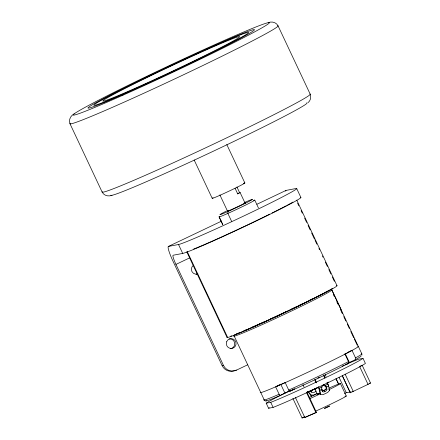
<?xml version="1.0" encoding="UTF-8"?>
<svg xmlns="http://www.w3.org/2000/svg" width="440" height="440" viewBox="0 0 440 440"><rect width="100%" height="100%" fill="white"/><g stroke="black" fill="none" stroke-linecap="round" stroke-linejoin="round"><path stroke-width="0.66" d="M227.926 211.508L227.871 213.406L231.572 221.271M325.155 385.66C323.95 384.307 321.789 385.242 322.047 387.068M361.895 355.168L361.993 354.536M320.15 393.184L317.372 394.372L318.89 393.536M327.052 382.272L327.921 384.12A2.464 0.33 64.5 0 1 328.658 386.084L329.522 390.39L327.685 392.464L322.982 394.702L320.705 394.592C319.149 392.387 319.803 389.389 318.302 387.129M308.039 102.63C310.541 100.683 311.305 97.158 310.233 94.226L278.08 25.9C276.32 22.292 271.766 21.159 268.224 22.666M295.312 397.298L304.81 417.483L315.959 412.687L316.409 412.297L306.916 392.117M74.14 113.889C70.576 115.66 68.469 119.906 69.977 123.717L102.13 192.044C103.889 195.652 108.444 196.785 111.986 195.278M235.081 188.293L237.71 193.881L239.575 192.594L236.94 187.006M292.875 398.431L302.088 418L303.837 417.049M279.516 384.786L275.638 386.837L279.136 394.262A1.65 1.001 66.3 0 0 280.72 395.274L290.889 390.445M348.161 363L355.02 359.887A52.563 1.837 -25.2 0 0 361.026 356.004M324.929 408.133C322.157 409.761 332.37 404.927 328.977 406.225M325.418 407.886L325.793 407.704M319.275 393.349L319.682 393.151M326.189 407.512L326.81 407.215M234.344 370.722A9.856 9.763 79.3 0 1 222.139 365.668L173.217 261.69A16.429 2.2 64.5 0 1 168.46 246.417L221.672 221.067M256.944 204.264L286.027 190.416L296.087 188.507A65.703 2.294 -25.2 0 1 246.235 214.819A65.703 2.294 -25.2 0 1 178.519 244.508L168.46 246.417M247.599 364.837L236.495 370.123A9.856 9.763 79.3 0 1 223.482 365.415L175.951 264.407L189.569 257.923M317.873 378.004L319.632 377.163M360.377 366.069L361.554 365.508M320.705 394.592L319.841 390.28A2.464 0.33 64.5 0 0 319.105 388.322L322.058 386.914M324.968 385.528L327.921 384.12M322.014 389.087A2.464 0.33 64.5 0 1 322.047 389.23L319.841 390.28L319.127 389.015M321.772 390.17L322.487 391.435A2.464 1.144 -29.5 0 0 324.929 391.556A2.464 1.144 -29.5 0 0 326.898 389.334L326.458 387.134L328.658 386.084L327.695 384.164M316.784 393.63L313.847 395.032L311.025 395.021L308.402 391.606M344.471 393.542L346.902 392.381M362.142 365.228L370.53 383.053L367.587 384.45L368.033 384.368L359.645 366.542M342.21 375.573L350.312 392.783L368.033 384.368M302.088 418L304.497 416.851M304.81 417.483L316.409 412.297M246.142 329.764L245.795 329.929M327.239 407.011L327.657 406.819M328.064 406.632L328.636 406.373M245.124 330.236L244.816 330.374M348.552 351.973L352.033 350.444L355.526 357.874A1.65 1.315 62.2 0 1 355.02 359.882M342.287 366.102L343.992 365.354M345.125 364.854L347.969 363.605A1.65 1.315 62.2 0 0 348.48 361.592L344.982 354.167M292.089 389.917L294.481 388.872L290.301 391.077A52.563 1.837 -25.2 0 0 347.969 363.605M300.278 197.423A65.703 2.294 -25.2 0 1 250.431 223.729A65.703 2.294 -25.2 0 1 182.715 253.424L173.102 255.244A9.856 1.32 64.5 0 0 175.951 264.407M222.139 365.668L223.482 365.415M235.153 370.381L236.495 370.123M289.157 390.962A54.208 1.892 -25.2 0 0 266.195 403.2L268.571 408.249L273.108 407.391A54.208 1.892 -25.2 0 0 324.352 384.445A54.208 1.892 -25.2 0 0 365.393 363.429L363.017 358.38L358.485 359.238A54.208 1.892 -25.2 0 0 345.378 364.705M369.276 383.29L370.53 383.053M266.195 403.2L270.727 402.341A54.208 1.892 -25.2 0 0 321.976 379.396A54.208 1.892 -25.2 0 0 363.017 358.38M350.719 391.864L346.28 392.706L339.053 377.339M351.984 391.622L353.249 391.386L345.152 374.176M350.312 392.783L342.304 375.557M245.514 203.22L244.547 202.499A18.068 0.632 -25.2 0 1 249.084 201.399A18.068 0.632 -25.2 0 1 224.494 213.004A18.068 0.632 -25.2 0 1 226.523 211.007M310.613 390.566L311.768 392.068A2.464 1.293 -20.7 0 0 313.923 392.387A2.464 1.293 -20.7 0 0 316.14 390.968M310.723 391.375L311.493 392.375M328.807 389.125L329.522 390.39M326.458 387.134A2.464 0.33 64.5 0 0 326.42 386.986C324.945 383.466 326.095 388.647 326.898 389.334M324.209 390.291L324.929 391.556M358.347 346.456L361.823 353.826M258.429 207.944L254.771 200.118M219.098 216.865L222.811 224.714L219.153 216.904M296.654 188.469L300.845 197.384M296.747 200.129L336.996 285.659M297.622 203.242L298.788 205.716M301.12 210.678L302.286 213.158M304.623 218.114L306.664 222.453M308.121 225.549L310.161 229.889M311.619 232.991L314.534 239.19M315.123 240.427L316.872 244.145M318.912 248.485L319.495 249.722M322.41 255.921L322.993 257.158M325.325 262.119L327.371 266.459M328.829 269.555L330.869 273.895M332.327 276.997L334.367 281.331M331.425 288.965L341.05 309.414A9.856 9.763 79.3 0 1 341.864 312.026M331.788 289.999L358.303 346.385M333.273 294.3L334.444 296.78M336.776 301.741L337.942 304.222M340.28 309.183L342.32 313.527M343.783 316.63L345.824 320.969M347.281 324.071L349.327 328.411M350.784 331.513L353.705 337.716M354.288 338.954L357.209 345.158M345.142 353.469L349.333 362.379M328.961 388.146A22.176 0.775 -25.2 0 1 340.406 383.532L346.275 396.033M226.809 144.584L244.865 182.958M336.111 378.736L338.718 384.269M336.023 378.752L338.624 384.285M240.103 192.566L245.3 203.605M325.209 374.649L326.046 376.431M323.57 374.88L325.023 377.96M323.637 375.54L324.797 378.004M315.046 379.698L316.492 382.778M318.522 387.09L319.105 388.322M314.82 379.742L316.272 382.822M314.853 389.01L317.372 394.356M219.879 194.898L227.728 211.58M302.885 384.555L304.007 386.931M306.466 392.502L315.959 412.687M194.172 160.006L212.229 198.38M285.219 382.635L288.712 390.06A1.65 1.001 66.3 0 0 290.296 391.072M280.714 384.159L284.906 393.069M270.727 402.341L273.108 407.391M187.121 251.323L227.662 337.475M186.83 251.955L227.079 337.486M178.519 244.508L182.715 253.424M311.025 395.021L311.52 396.33L308.523 392.425A2.464 0.33 64.5 0 1 308.143 391.853M322.047 389.23L322.487 391.435M340.406 383.532A22.176 0.775 -25.2 0 1 329.252 389.549M320.502 393.75A22.176 0.775 -25.2 0 1 309.623 398.728M309.353 397.414A22.176 0.775 -25.2 0 1 317.323 393.542M323.037 390.852A22.176 0.775 -25.2 0 1 325.375 389.774M346.049 395.995A22.176 0.775 -25.2 0 1 337.194 401A22.176 0.775 -25.2 0 1 315.497 411.202M344.955 396.336A22.176 0.775 -25.2 0 1 345.416 396.171M268.571 408.249A54.208 1.892 -25.2 0 1 269.291 407.759M285.681 191.103A16.429 2.2 64.5 0 1 286.027 190.416M197.384 273.796A4.928 4.878 79.3 0 1 196.157 274.307M197.934 273.916A4.928 4.878 79.3 0 1 193.375 265.293M229.048 338.954A4.928 4.878 79.3 0 1 234.663 343.019A4.928 4.878 79.3 0 1 230.654 348.673M309.903 94.045A114.983 4.015 -25.2 0 1 207.014 147.18A114.983 4.015 -25.2 0 1 102.339 191.648M277.75 25.724A114.983 4.015 -25.2 0 1 174.862 78.854A114.983 4.015 -25.2 0 1 70.186 123.321M306.774 102.795A108.411 3.784 -25.2 0 1 213.263 151.239A108.411 3.784 -25.2 0 1 110.875 195.206M243.414 183.392A18.068 0.632 -25.2 0 1 229.389 190.965A18.068 0.632 -25.2 0 1 213.059 197.72M331.111 289.74A1.645 1.628 79.3 0 1 331.232 289.955A54.208 1.892 -25.2 0 1 284.757 314.199A54.208 1.892 -25.2 0 1 233.794 335.907M234.124 335.077A1.645 1.628 79.3 0 0 234.24 336.16L264.291 400.026A1.645 1.628 79.3 0 0 266.464 400.813M350.884 350.944A52.563 1.837 -25.2 0 1 344.85 354.139M284.955 382.679A52.563 1.837 -25.2 0 1 276.441 386.403M357.792 346.401A54.208 1.892 -25.2 0 1 310.585 370.981A54.208 1.892 -25.2 0 1 260.48 392.233M312.098 299.019A52.563 1.837 -25.2 0 1 309.892 300.124M303.468 303.309A52.563 1.837 -25.2 0 1 299.239 305.382M295.955 306.972A52.563 1.837 -25.2 0 1 290.895 309.402M286.886 311.311A52.563 1.837 -25.2 0 1 270.221 319.088M265.254 321.354A52.563 1.837 -25.2 0 1 251.779 327.349M315.134 389.279A2.464 0.33 64.5 0 1 315.034 389.142M315.398 388.949A2.437 0.82 29.1 0 1 315.612 389.406M239.575 192.594A9.856 0.347 -25.2 0 1 237.71 193.881M253.501 200.426A19.712 0.688 -25.2 0 1 237.853 208.819A19.712 0.688 -25.2 0 1 219.78 216.343M243.947 203.192A9.856 0.347 -25.2 0 1 236.368 207.323A9.856 0.347 -25.2 0 1 228.393 210.507M280.72 395.28A52.563 1.837 -25.2 0 1 265.925 400.73M361.537 353.788A54.208 1.892 -25.2 0 1 355.526 357.874M348.475 361.592A54.208 1.892 -25.2 0 1 288.712 390.06M279.136 394.262A54.208 1.892 -25.2 0 1 263.973 399.658M328.235 382.14A12.32 0.429 -25.2 0 1 327.976 382.294M318.813 386.903A12.32 0.429 -25.2 0 1 307.472 391.963M327.118 382.663A11.99 0.418 -25.2 0 1 327.168 383.091M324.038 384.714A11.99 0.418 -25.2 0 1 322.691 385.385M318.918 387.2A11.99 0.418 -25.2 0 1 306.861 392.442M307.274 392.084A11.99 0.418 -25.2 0 1 308.605 391.336M326.183 388.069A2.464 1.144 -29.5 0 1 324.456 390.165A2.464 1.144 -29.5 0 1 321.877 390.407M324.753 386.067A2.409 0.407 34 0 1 325.661 386.743M321.877 389.675A2.437 0.721 -78.4 0 1 321.777 386.898M336.413 285.67A60.775 2.123 -25.2 0 1 284.3 312.851A60.775 2.123 -25.2 0 1 227.167 337.194M292.958 202.07A60.775 2.123 -25.2 0 1 287.507 205.084M286.374 205.689A60.775 2.123 -25.2 0 1 272.058 213.01M269.797 214.137A60.775 2.123 -25.2 0 1 193.661 249.056M332.497 288.497A58.146 2.03 -25.2 0 1 286.121 311.889A58.146 2.03 -25.2 0 1 234.498 334.873M231.721 335.868A58.146 2.03 -25.2 0 1 230.731 336.177M329.324 290.114A55.847 1.947 -25.2 0 1 327.899 290.928M326.222 291.852A55.847 1.947 -25.2 0 1 324.814 292.617M323.802 293.161A55.847 1.947 -25.2 0 1 242.754 331.386M240.014 332.514A55.847 1.947 -25.2 0 1 236.374 333.949M226.617 341.814A4.928 4.878 79.3 0 0 231.99 348.42A4.928 4.878 79.3 0 0 234.955 340.445A4.928 4.878 79.3 0 0 226.617 341.814M130.454 90.827A85.415 2.981 -25.2 0 0 248.49 32.675A85.415 2.981 -25.2 0 0 134.761 83.1A85.415 2.981 -25.2 0 0 130.454 90.827M135.157 88.292A75.559 2.635 -25.2 0 0 239.575 36.85A75.559 2.635 -25.2 0 0 138.969 81.461A75.559 2.635 -25.2 0 0 135.157 88.292M122.865 95.233A108.411 3.784 -25.2 0 0 269.335 22.737A108.411 3.784 -25.2 0 0 121.501 88.633A108.411 3.784 -25.2 0 0 122.865 95.233M130.191 91.24A91.988 3.212 -25.2 0 0 254.474 29.727A91.988 3.212 -25.2 0 0 129.036 85.635A91.988 3.212 -25.2 0 0 130.191 91.24"/></g></svg>
